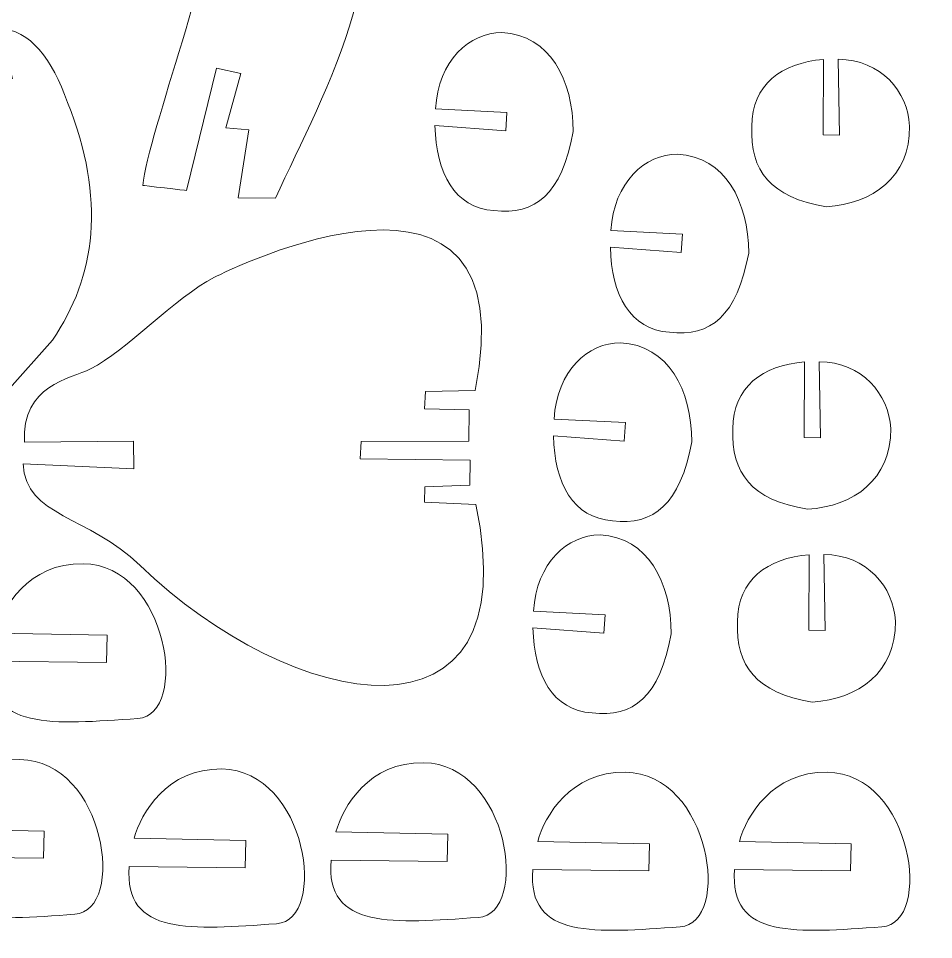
# Model space of a CAD drawing. Header units: millimetres. Extents: x -100 to 313, y -142 to 143.
# Drawn here: x 218.6 to 312.6, y -140 to -45.3 of the extents above; entities that cross this region are included whole.
import ezdxf

# ---------------------------------------------------------------- set-up
doc = ezdxf.new("R2010")
doc.units = ezdxf.units.MM
doc.header["$MEASUREMENT"] = 0
doc.layers.add('Camada 1', color=7, linetype='Continuous')

msp = doc.modelspace()

# ---------------------------------------------------------------- linework, layer by layer
at = {"layer": 'Camada 1', "color": 142, "lineweight": 5}
for points, knots in [([(194.2185, -8.3891), (200.4941, -3.404), (211.457, -7.9686), (213.6573, -6.1165), (213.6573, -6.1165), (216.7721, -3.4946), (224.4914, -4.7392), (223.9909, -10.3816), (223.9909, -10.3816), (231.4868, -11.4427), (239.5809, -13.3276), (245.009, -18.6393), (245.009, -18.6393), (247.7615, -20.3015), (249.6711, -22.6537), (251.2383, -25.2863), (251.2383, -25.2863), (259.2448, -36.991), (250.0069, -52.8653), (245.0023, -63.7837), (245.0023, -63.7837), (245.0023, -63.7837), (241.1604, -63.7429), (241.1604, -63.7429), (241.1604, -63.7429), (241.1604, -63.7429), (242.2687, -56.763), (242.2687, -56.763), (242.2687, -56.763), (242.2687, -56.763), (239.9145, -56.5449), (239.9145, -56.5449), (239.9145, -56.5449), (239.9145, -56.5449), (241.4396, -50.9551), (241.4396, -50.9551), (241.4396, -50.9551), (241.4396, -50.9551), (238.9514, -50.4275), (238.9514, -50.4275), (238.9514, -50.4275), (238.9514, -50.4275), (235.8707, -62.9937), (235.8707, -62.9937), (235.8707, -62.9937), (235.8727, -62.9854), (231.3647, -62.4645), (231.3647, -62.4645), (231.3647, -62.4645), (231.8994, -57.1141), (239.3473, -37.9492), (238.2618, -33.8912), (238.2618, -33.8912), (238.144, -29.9573), (235.6731, -23.1256), (228.5255, -23.0295), (228.5255, -23.0295), (232.0994, -27.8059), (233.151, -30.101), (227.8778, -29.2673), (227.8778, -29.2673), (227.8778, -29.2673), (219.068, -39.7159), (219.068, -39.7159), (219.068, -39.7159), (209.2623, -42.9295), (216.2521, -33.9929), (220.7654, -32.7789), (220.7654, -32.7789), (221.2783, -30.0325), (221.749, -25.9141), (218.3394, -26.1605), (218.3394, -26.1605), (212.5489, -25.7679), (210.252, -39.6535), (201.7382, -33.8399), (201.7382, -33.8399), (201.2218, -33.4161), (207.8153, -35.2337), (211.4109, -28.1233), (211.4109, -28.1233), (214.5774, -21.8614), (221.0562, -21.2089), (221.0562, -21.2089), (221.0562, -21.2089), (212.3451, -12.0913), (191.0785, -14.6698), (194.2185, -8.3891)], [0, 0, 0, 0, 0.0454545, 0.0454545, 0.0454545, 0.0454545, 0.0909091, 0.0909091, 0.0909091, 0.0909091, 0.1363636, 0.1363636, 0.1363636, 0.1363636, 0.1818182, 0.1818182, 0.1818182, 0.1818182, 0.2272727, 0.2272727, 0.2272727, 0.2272727, 0.2727273, 0.2727273, 0.2727273, 0.2727273, 0.3181818, 0.3181818, 0.3181818, 0.3181818, 0.3636364, 0.3636364, 0.3636364, 0.3636364, 0.4090909, 0.4090909, 0.4090909, 0.4090909, 0.4545455, 0.4545455, 0.4545455, 0.4545455, 0.5, 0.5, 0.5, 0.5, 0.5454545, 0.5454545, 0.5454545, 0.5454545, 0.5909091, 0.5909091, 0.5909091, 0.5909091, 0.6363636, 0.6363636, 0.6363636, 0.6363636, 0.6818182, 0.6818182, 0.6818182, 0.6818182, 0.7272727, 0.7272727, 0.7272727, 0.7272727, 0.7727273, 0.7727273, 0.7727273, 0.7727273, 0.8181818, 0.8181818, 0.8181818, 0.8181818, 0.8636364, 0.8636364, 0.8636364, 0.8636364, 0.9090909, 0.9090909, 0.9090909, 0.9090909, 0.9545455, 0.9545455, 0.9545455, 0.9545455, 1, 1, 1, 1]), ([(170.2502, -95.7417), (176.5258, -100.7268), (181.7935, -93.4171), (190.8216, -99.7941), (190.8216, -99.7941), (194.1472, -102.1432), (199.3096, -100.2815), (198.8091, -94.6391), (198.8091, -94.6391), (203.7926, -89.2708), (212.1739, -88.352), (217.4002, -83.6308), (217.4002, -83.6308), (217.4002, -83.6308), (222.0924, -78.3591), (222.0924, -78.3591), (222.0924, -78.3591), (226.5563, -71.8333), (227.6019, -63.9052), (223.6522, -53.9273), (223.6522, -53.9273), (222.0383, -49.5089), (219.8852, -46.4393), (216.5454, -46.3364), (216.5454, -46.3364), (216.5454, -46.3364), (217.9768, -51.4937), (217.9768, -51.4937), (217.9768, -51.4937), (217.9768, -51.4937), (215.8608, -52.1542), (215.8608, -52.1542), (215.8608, -52.1542), (215.8608, -52.1542), (217.7949, -59.2432), (217.7949, -59.2432), (217.7949, -59.2432), (217.7949, -59.2432), (215.3067, -59.7708), (215.3067, -59.7708), (215.3067, -59.7708), (215.3067, -59.7708), (212.0437, -47.8511), (212.0437, -47.8511), (212.0437, -47.8511), (204.5143, -49.4345), (217.2909, -66.308), (212.5122, -73.7161), (212.5122, -73.7161), (210.4528, -77.4882), (207.1288, -79.6215), (202.6965, -80.3732), (202.6965, -80.3732), (206.2704, -75.5968), (207.0793, -72.5736), (201.8061, -73.4073), (201.8061, -73.4073), (201.8061, -73.4073), (192.7536, -62.8778), (192.7536, -62.8778), (192.7536, -62.8778), (188.6376, -60.8431), (186.2206, -63.6354), (189.1432, -68.0995), (189.1432, -68.0995), (191.4183, -65.3634), (193.1541, -66.2949), (194.3508, -70.8937), (194.3508, -70.8937), (194.3508, -70.8937), (196.7975, -79.4394), (196.7975, -79.4394), (196.7975, -79.4394), (197.3104, -82.1858), (196.2055, -83.6378), (193.4827, -83.7954), (193.4827, -83.7954), (187.6922, -84.188), (184.7466, -84.3787), (180.0351, -88.008), (180.0351, -88.008), (176.5402, -90.8766), (173.9798, -86.1468), (175.7032, -79.3248), (175.7032, -79.3248), (171.8155, -78.6902), (174.8363, -91.5896), (170.2619, -92.2881), (170.2619, -92.2881), (167.6185, -93.547), (167.6145, -94.6983), (170.2502, -95.7417)], [0, 0, 0, 0, 0.0434783, 0.0434783, 0.0434783, 0.0434783, 0.0869565, 0.0869565, 0.0869565, 0.0869565, 0.1304348, 0.1304348, 0.1304348, 0.1304348, 0.173913, 0.173913, 0.173913, 0.173913, 0.2173913, 0.2173913, 0.2173913, 0.2173913, 0.2608696, 0.2608696, 0.2608696, 0.2608696, 0.3043478, 0.3043478, 0.3043478, 0.3043478, 0.3478261, 0.3478261, 0.3478261, 0.3478261, 0.3913043, 0.3913043, 0.3913043, 0.3913043, 0.4347826, 0.4347826, 0.4347826, 0.4347826, 0.4782609, 0.4782609, 0.4782609, 0.4782609, 0.5217391, 0.5217391, 0.5217391, 0.5217391, 0.5652174, 0.5652174, 0.5652174, 0.5652174, 0.6086957, 0.6086957, 0.6086957, 0.6086957, 0.6521739, 0.6521739, 0.6521739, 0.6521739, 0.6956522, 0.6956522, 0.6956522, 0.6956522, 0.7391304, 0.7391304, 0.7391304, 0.7391304, 0.7826087, 0.7826087, 0.7826087, 0.7826087, 0.826087, 0.826087, 0.826087, 0.826087, 0.8695652, 0.8695652, 0.8695652, 0.8695652, 0.9130435, 0.9130435, 0.9130435, 0.9130435, 0.9565217, 0.9565217, 0.9565217, 0.9565217, 1, 1, 1, 1]), ([(261.3903, -56.3202), (261.3903, -56.3202), (268.6569, -56.8617), (268.6569, -56.8617), (268.6569, -56.8617), (268.6569, -56.8617), (268.789, -54.9638), (268.789, -54.9638), (268.789, -54.9638), (268.789, -54.9638), (261.4502, -54.6093), (261.4502, -54.6093), (261.4502, -54.6093), (261.7367, -49.6135), (264.9474, -46.7599), (268.278, -46.7616), (268.278, -46.7616), (273.2148, -47.032), (275.5588, -51.5822), (275.5972, -56.9283), (275.5972, -56.9283), (274.4128, -63.383), (271.6919, -65.5621), (267.4545, -65.0562), (267.4545, -65.0562), (263.4078, -64.7707), (261.5068, -61.2263), (261.3903, -56.3202)], [0, 0, 0, 0, 0.1428571, 0.1428571, 0.1428571, 0.1428571, 0.2857143, 0.2857143, 0.2857143, 0.2857143, 0.4285714, 0.4285714, 0.4285714, 0.4285714, 0.5714286, 0.5714286, 0.5714286, 0.5714286, 0.7142857, 0.7142857, 0.7142857, 0.7142857, 0.8571429, 0.8571429, 0.8571429, 0.8571429, 1, 1, 1, 1]), ([(301.2991, -49.5177), (301.2991, -49.5177), (301.2586, -57.2731), (301.2586, -57.2731), (301.2586, -57.2731), (301.2586, -57.2731), (302.9436, -57.3185), (302.9436, -57.3185), (302.9436, -57.3185), (302.9436, -57.3185), (302.8145, -49.4957), (302.8145, -49.4957), (302.8145, -49.4957), (307.2461, -49.5502), (309.9611, -52.822), (310.1603, -56.3643), (310.1603, -56.3643), (310.219, -61.6283), (306.3397, -64.349), (301.6181, -64.6576), (301.6181, -64.6576), (295.8433, -63.7212), (293.7538, -60.9366), (293.9454, -56.4047), (293.9454, -56.4047), (293.9538, -52.0866), (296.971, -49.8873), (301.2991, -49.5177)], [0, 0, 0, 0, 0.1428571, 0.1428571, 0.1428571, 0.1428571, 0.2857143, 0.2857143, 0.2857143, 0.2857143, 0.4285714, 0.4285714, 0.4285714, 0.4285714, 0.5714286, 0.5714286, 0.5714286, 0.5714286, 0.7142857, 0.7142857, 0.7142857, 0.7142857, 0.8571429, 0.8571429, 0.8571429, 0.8571429, 1, 1, 1, 1]), ([(265.5338, -83.5284), (265.5338, -83.5284), (260.4336, -83.6323), (260.4336, -83.6323), (260.4336, -83.6323), (260.4336, -83.6323), (260.3321, -85.437), (260.3321, -85.437), (260.3321, -85.437), (260.3321, -85.437), (264.8962, -85.5214), (264.8962, -85.5214), (264.8962, -85.5214), (264.8962, -85.5214), (264.8726, -88.7423), (264.8726, -88.7423), (264.8726, -88.7423), (264.8726, -88.7423), (253.8148, -88.7791), (253.8148, -88.7791), (253.8148, -88.7791), (253.8148, -88.7791), (253.7171, -90.5558), (253.7171, -90.5558), (253.7171, -90.5558), (253.7171, -90.5558), (265.0065, -90.6852), (265.0065, -90.6852), (265.0065, -90.6852), (265.0065, -90.6852), (264.975, -93.2746), (264.975, -93.2746), (264.975, -93.2746), (264.975, -93.2746), (260.3608, -93.456), (260.3608, -93.456), (260.3608, -93.456), (260.3608, -93.456), (260.3326, -95.0336), (260.3326, -95.0336), (260.3326, -95.0336), (260.3326, -95.0336), (265.5967, -95.2725), (265.5967, -95.2725), (265.5967, -95.2725), (271.1366, -121.4275), (246.599, -116.5616), (231.0984, -101.5157), (231.0984, -101.5157), (225.7689, -96.3425), (219.3628, -96.5421), (219.075, -91.0947), (219.075, -91.0947), (219.075, -91.0947), (230.4493, -91.5967), (230.4493, -91.5967), (230.4493, -91.5967), (230.4493, -91.5967), (230.4153, -88.7616), (230.4153, -88.7616), (230.4153, -88.7616), (230.4153, -88.7616), (219.2137, -88.8622), (219.2137, -88.8622), (219.2137, -88.8622), (218.9261, -82.9435), (223.9262, -82.3771), (226.0093, -81.3224), (226.0093, -81.3224), (229.6582, -79.4748), (234.7001, -73.991), (238.732, -71.9086), (238.732, -71.9086), (240.2572, -71.1209), (270.9936, -55.9537), (265.5338, -83.5284)], [0, 0, 0, 0, 0.0526316, 0.0526316, 0.0526316, 0.0526316, 0.1052632, 0.1052632, 0.1052632, 0.1052632, 0.1578947, 0.1578947, 0.1578947, 0.1578947, 0.2105263, 0.2105263, 0.2105263, 0.2105263, 0.2631579, 0.2631579, 0.2631579, 0.2631579, 0.3157895, 0.3157895, 0.3157895, 0.3157895, 0.3684211, 0.3684211, 0.3684211, 0.3684211, 0.4210526, 0.4210526, 0.4210526, 0.4210526, 0.4736842, 0.4736842, 0.4736842, 0.4736842, 0.5263158, 0.5263158, 0.5263158, 0.5263158, 0.5789474, 0.5789474, 0.5789474, 0.5789474, 0.6315789, 0.6315789, 0.6315789, 0.6315789, 0.6842105, 0.6842105, 0.6842105, 0.6842105, 0.7368421, 0.7368421, 0.7368421, 0.7368421, 0.7894737, 0.7894737, 0.7894737, 0.7894737, 0.8421053, 0.8421053, 0.8421053, 0.8421053, 0.8947368, 0.8947368, 0.8947368, 0.8947368, 0.9473684, 0.9473684, 0.9473684, 0.9473684, 1, 1, 1, 1]), ([(279.4152, -68.8188), (279.4152, -68.8188), (286.6818, -69.3608), (286.6818, -69.3608), (286.6818, -69.3608), (286.6818, -69.3608), (286.8136, -67.4625), (286.8136, -67.4625), (286.8136, -67.4625), (286.8136, -67.4625), (279.4749, -67.1081), (279.4749, -67.1081), (279.4749, -67.1081), (279.7614, -62.112), (282.9719, -59.2585), (286.3023, -59.2609), (286.3023, -59.2609), (291.2397, -59.5309), (293.5838, -64.081), (293.622, -69.427), (293.622, -69.427), (292.4373, -75.8814), (289.7168, -78.061), (285.4789, -77.5551), (285.4789, -77.5551), (281.4327, -77.2692), (279.5313, -73.7255), (279.4152, -68.8188)], [0, 0, 0, 0, 0.1428571, 0.1428571, 0.1428571, 0.1428571, 0.2857143, 0.2857143, 0.2857143, 0.2857143, 0.4285714, 0.4285714, 0.4285714, 0.4285714, 0.5714286, 0.5714286, 0.5714286, 0.5714286, 0.7142857, 0.7142857, 0.7142857, 0.7142857, 0.8571429, 0.8571429, 0.8571429, 0.8571429, 1, 1, 1, 1]), ([(273.5687, -88.1954), (273.5687, -88.1954), (280.8353, -88.7369), (280.8353, -88.7369), (280.8353, -88.7369), (280.8353, -88.7369), (280.9674, -86.839), (280.9674, -86.839), (280.9674, -86.839), (280.9674, -86.839), (273.6286, -86.4845), (273.6286, -86.4845), (273.6286, -86.4845), (273.9151, -81.4887), (277.1258, -78.6351), (280.4564, -78.6368), (280.4564, -78.6368), (285.3932, -78.9072), (287.7372, -83.4574), (287.7756, -88.8035), (287.7756, -88.8035), (286.5912, -95.2582), (283.8703, -97.4373), (279.6329, -96.9314), (279.6329, -96.9314), (275.5862, -96.6459), (273.6852, -93.1015), (273.5687, -88.1954)], [0, 0, 0, 0, 0.1428571, 0.1428571, 0.1428571, 0.1428571, 0.2857143, 0.2857143, 0.2857143, 0.2857143, 0.4285714, 0.4285714, 0.4285714, 0.4285714, 0.5714286, 0.5714286, 0.5714286, 0.5714286, 0.7142857, 0.7142857, 0.7142857, 0.7142857, 0.8571429, 0.8571429, 0.8571429, 0.8571429, 1, 1, 1, 1]), ([(299.3563, -80.6025), (299.3563, -80.6025), (299.3158, -88.3579), (299.3158, -88.3579), (299.3158, -88.3579), (299.3158, -88.3579), (301.0008, -88.4033), (301.0008, -88.4033), (301.0008, -88.4033), (301.0008, -88.4033), (300.8717, -80.5805), (300.8717, -80.5805), (300.8717, -80.5805), (305.3033, -80.635), (308.0183, -83.9068), (308.2175, -87.4491), (308.2175, -87.4491), (308.2762, -92.7131), (304.3969, -95.4338), (299.6753, -95.7424), (299.6753, -95.7424), (293.9005, -94.806), (291.811, -92.0214), (292.0026, -87.4895), (292.0026, -87.4895), (292.011, -83.1714), (295.0282, -80.9721), (299.3563, -80.6025)], [0, 0, 0, 0, 0.1428571, 0.1428571, 0.1428571, 0.1428571, 0.2857143, 0.2857143, 0.2857143, 0.2857143, 0.4285714, 0.4285714, 0.4285714, 0.4285714, 0.5714286, 0.5714286, 0.5714286, 0.5714286, 0.7142857, 0.7142857, 0.7142857, 0.7142857, 0.8571429, 0.8571429, 0.8571429, 0.8571429, 1, 1, 1, 1]), ([(271.464, -107.9472), (271.464, -107.9472), (278.7306, -108.4887), (278.7306, -108.4887), (278.7306, -108.4887), (278.7306, -108.4887), (278.8627, -106.5908), (278.8627, -106.5908), (278.8627, -106.5908), (278.8627, -106.5908), (271.5239, -106.2363), (271.5239, -106.2363), (271.5239, -106.2363), (271.8104, -101.2405), (275.0211, -98.3869), (278.3517, -98.3886), (278.3517, -98.3886), (283.2885, -98.659), (285.6325, -103.2092), (285.6709, -108.5553), (285.6709, -108.5553), (284.4865, -115.01), (281.7656, -117.1891), (277.5282, -116.6832), (277.5282, -116.6832), (273.4815, -116.3977), (271.5805, -112.8533), (271.464, -107.9472)], [0, 0, 0, 0, 0.1428571, 0.1428571, 0.1428571, 0.1428571, 0.2857143, 0.2857143, 0.2857143, 0.2857143, 0.4285714, 0.4285714, 0.4285714, 0.4285714, 0.5714286, 0.5714286, 0.5714286, 0.5714286, 0.7142857, 0.7142857, 0.7142857, 0.7142857, 0.8571429, 0.8571429, 0.8571429, 0.8571429, 1, 1, 1, 1]), ([(230.872, -117.2468), (222.2268, -117.848), (215.1374, -118.5502), (215.738, -111.357), (215.738, -111.357), (215.738, -111.357), (227.6626, -111.4861), (227.6626, -111.4861), (227.6626, -111.4861), (227.6626, -111.4861), (227.7281, -108.699), (227.7281, -108.699), (227.7281, -108.699), (227.7281, -108.699), (216.2417, -108.4643), (216.2417, -108.4643), (216.2417, -108.4643), (216.9251, -105.8817), (219.6489, -101.258), (225.2381, -101.3417), (225.2381, -101.3417), (234.0385, -101.4735), (236.1817, -116.8771), (230.872, -117.2468)], [0, 0, 0, 0, 0.1666667, 0.1666667, 0.1666667, 0.1666667, 0.3333333, 0.3333333, 0.3333333, 0.3333333, 0.5, 0.5, 0.5, 0.5, 0.6666667, 0.6666667, 0.6666667, 0.6666667, 0.8333333, 0.8333333, 0.8333333, 0.8333333, 1, 1, 1, 1]), ([(299.8394, -100.4179), (299.8394, -100.4179), (299.7989, -108.1733), (299.7989, -108.1733), (299.7989, -108.1733), (299.7989, -108.1733), (301.4839, -108.2187), (301.4839, -108.2187), (301.4839, -108.2187), (301.4839, -108.2187), (301.3548, -100.3959), (301.3548, -100.3959), (301.3548, -100.3959), (305.7864, -100.4504), (308.5014, -103.7222), (308.7006, -107.2645), (308.7006, -107.2645), (308.7593, -112.5285), (304.88, -115.2492), (300.1584, -115.5578), (300.1584, -115.5578), (294.3836, -114.6214), (292.2941, -111.8368), (292.4857, -107.3049), (292.4857, -107.3049), (292.4941, -102.9868), (295.5113, -100.7875), (299.8394, -100.4179)], [0, 0, 0, 0, 0.1428571, 0.1428571, 0.1428571, 0.1428571, 0.2857143, 0.2857143, 0.2857143, 0.2857143, 0.4285714, 0.4285714, 0.4285714, 0.4285714, 0.5714286, 0.5714286, 0.5714286, 0.5714286, 0.7142857, 0.7142857, 0.7142857, 0.7142857, 0.8571429, 0.8571429, 0.8571429, 0.8571429, 1, 1, 1, 1]), ([(224.39, -137.372), (215.7448, -137.9732), (208.6554, -138.6754), (209.256, -131.4822), (209.256, -131.4822), (209.256, -131.4822), (221.1806, -131.6113), (221.1806, -131.6113), (221.1806, -131.6113), (221.1806, -131.6113), (221.2461, -128.8242), (221.2461, -128.8242), (221.2461, -128.8242), (221.2461, -128.8242), (209.7597, -128.5895), (209.7597, -128.5895), (209.7597, -128.5895), (210.4431, -126.0069), (213.1669, -121.3832), (218.7561, -121.4669), (218.7561, -121.4669), (227.5565, -121.5987), (229.6997, -137.0023), (224.39, -137.372)], [0, 0, 0, 0, 0.1666667, 0.1666667, 0.1666667, 0.1666667, 0.3333333, 0.3333333, 0.3333333, 0.3333333, 0.5, 0.5, 0.5, 0.5, 0.6666667, 0.6666667, 0.6666667, 0.6666667, 0.8333333, 0.8333333, 0.8333333, 0.8333333, 1, 1, 1, 1]), ([(265.8492, -137.6959), (257.204, -138.2971), (250.1146, -138.9993), (250.7152, -131.8061), (250.7152, -131.8061), (250.7152, -131.8061), (262.6398, -131.9352), (262.6398, -131.9352), (262.6398, -131.9352), (262.6398, -131.9352), (262.7053, -129.1481), (262.7053, -129.1481), (262.7053, -129.1481), (262.7053, -129.1481), (251.2189, -128.9134), (251.2189, -128.9134), (251.2189, -128.9134), (251.9023, -126.3308), (254.6261, -121.7071), (260.2153, -121.7908), (260.2153, -121.7908), (269.0157, -121.9226), (271.1589, -137.3262), (265.8492, -137.6959)], [0, 0, 0, 0, 0.1666667, 0.1666667, 0.1666667, 0.1666667, 0.3333333, 0.3333333, 0.3333333, 0.3333333, 0.5, 0.5, 0.5, 0.5, 0.6666667, 0.6666667, 0.6666667, 0.6666667, 0.8333333, 0.8333333, 0.8333333, 0.8333333, 1, 1, 1, 1]), ([(245.1196, -138.3437), (236.4744, -138.9449), (229.385, -139.6471), (229.9856, -132.4539), (229.9856, -132.4539), (229.9856, -132.4539), (241.9102, -132.583), (241.9102, -132.583), (241.9102, -132.583), (241.9102, -132.583), (241.9757, -129.7959), (241.9757, -129.7959), (241.9757, -129.7959), (241.9757, -129.7959), (230.4893, -129.5612), (230.4893, -129.5612), (230.4893, -129.5612), (231.1727, -126.9786), (233.8965, -122.3549), (239.4857, -122.4386), (239.4857, -122.4386), (248.2861, -122.5704), (250.4293, -137.974), (245.1196, -138.3437)], [0, 0, 0, 0, 0.1666667, 0.1666667, 0.1666667, 0.1666667, 0.3333333, 0.3333333, 0.3333333, 0.3333333, 0.5, 0.5, 0.5, 0.5, 0.6666667, 0.6666667, 0.6666667, 0.6666667, 0.8333333, 0.8333333, 0.8333333, 0.8333333, 1, 1, 1, 1]), ([(286.5788, -138.6676), (277.9336, -139.2688), (270.8442, -139.971), (271.4448, -132.7778), (271.4448, -132.7778), (271.4448, -132.7778), (283.3694, -132.9069), (283.3694, -132.9069), (283.3694, -132.9069), (283.3694, -132.9069), (283.4349, -130.1198), (283.4349, -130.1198), (283.4349, -130.1198), (283.4349, -130.1198), (271.9485, -129.8851), (271.9485, -129.8851), (271.9485, -129.8851), (272.6319, -127.3025), (275.3557, -122.6788), (280.9449, -122.7625), (280.9449, -122.7625), (289.7453, -122.8943), (291.8885, -138.2979), (286.5788, -138.6676)], [0, 0, 0, 0, 0.1666667, 0.1666667, 0.1666667, 0.1666667, 0.3333333, 0.3333333, 0.3333333, 0.3333333, 0.5, 0.5, 0.5, 0.5, 0.6666667, 0.6666667, 0.6666667, 0.6666667, 0.8333333, 0.8333333, 0.8333333, 0.8333333, 1, 1, 1, 1]), ([(307.3084, -138.6676), (298.6632, -139.2688), (291.5738, -139.971), (292.1744, -132.7778), (292.1744, -132.7778), (292.1744, -132.7778), (304.099, -132.9069), (304.099, -132.9069), (304.099, -132.9069), (304.099, -132.9069), (304.1645, -130.1198), (304.1645, -130.1198), (304.1645, -130.1198), (304.1645, -130.1198), (292.6781, -129.8851), (292.6781, -129.8851), (292.6781, -129.8851), (293.3615, -127.3025), (296.0853, -122.6788), (301.6745, -122.7625), (301.6745, -122.7625), (310.4749, -122.8943), (312.6181, -138.2979), (307.3084, -138.6676)], [0, 0, 0, 0, 0.1666667, 0.1666667, 0.1666667, 0.1666667, 0.3333333, 0.3333333, 0.3333333, 0.3333333, 0.5, 0.5, 0.5, 0.5, 0.6666667, 0.6666667, 0.6666667, 0.6666667, 0.8333333, 0.8333333, 0.8333333, 0.8333333, 1, 1, 1, 1])]:
    msp.add_open_spline(points, degree=3, knots=knots, dxfattribs=at)

doc.saveas('drawing.dxf')
